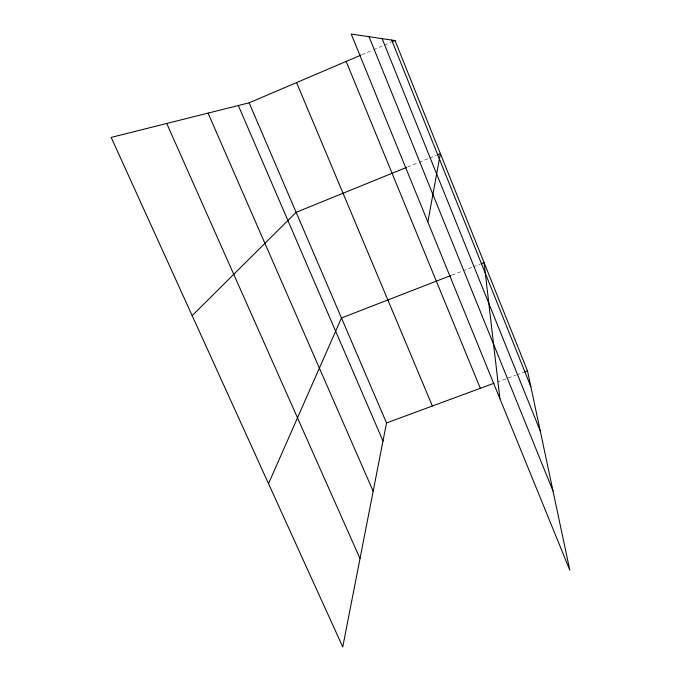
<?xml version="1.0" encoding="UTF-8"?>
<svg xmlns="http://www.w3.org/2000/svg" width="681" height="681" viewBox="0 0 681 681"><rect width="100%" height="100%" fill="white"/><g stroke="black" fill="none" stroke-linecap="round" stroke-linejoin="round"><path stroke-width="0.51" stroke-dasharray="3.4 2.55" d="M361.807 54.744L372.558 50.156M373.537 49.739L391.132 42.231M407.544 167.007L418.168 162.682M419.13 162.291L428.792 158.358M429.762 157.966L436.521 155.217M451.937 275.107L472.401 267.173M473.372 266.79L480.19 264.143M497.019 382.135L515.696 375.231M516.683 374.865L523.561 372.328"/><path stroke-width="1.02" d="M427.847 221.989L440.386 153.642L437.491 154.825M249.135 102.822L386.519 422.961L342.739 646.95L111.173 137.409L249.135 102.822L360.836 55.161M268.527 483.646L341.462 317.976L450.958 275.49M192.17 315.635L296.133 212.336L406.574 167.398M392.111 41.813L395.04 40.562L527.494 370.873L569.827 570.227L351.226 34.05L395.04 40.562M481.169 263.768L484.089 262.636L499.914 398.76M386.519 422.961L494.074 383.224M524.549 371.962L527.494 370.873M166.734 123.482L360.011 558.565M208.054 113.123L373.171 491.265M238.341 105.529L382.986 441.033M296.567 82.58L432.384 406.012M346.169 61.418L480.309 388.306M369.025 36.697L552.989 490.95M382.126 38.638L540.288 431.116M391.66 40.06L530.874 386.774"/></g></svg>
